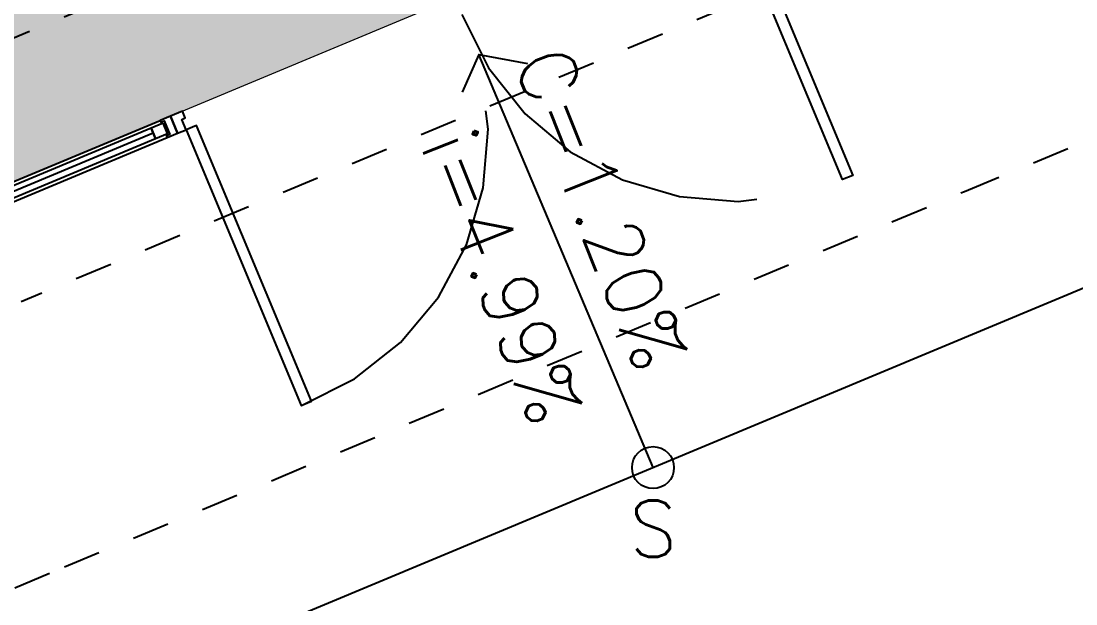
# Model space of a CAD drawing. Header units: metres. Extents: x -154 to 570, y -18 to 184.
# Drawn here: x -50.388 to -47.564, y 5.989 to 7.55 of the extents above; entities that cross this region are included whole.
import ezdxf
from ezdxf.xclip import XClip

# ---------------------------------------------------------------- set-up
doc = ezdxf.new("R2010")
doc.units = ezdxf.units.M
doc.header["$XCLIPFRAME"] = 0
doc.linetypes.add('PUC TORRE A$0$DASHEDX2', pattern=[1.5, 1, -0.5])
doc.linetypes.add('PUC$0$DASHEDX2', pattern=[1.5, 1, -0.5])
for name, color, linetype in [('ARQ-AUX', 7, 'Continuous'), ('PA-NIVEL', 7, 'Continuous'), ('PA-PAISAGISMO', 7, 'Continuous'), ('PUC TORRE A$0$1', 232, 'PUC TORRE A$0$DASHEDX2'), ('PUC$0$ARQ-CAX @ 1', 1, 'Continuous'), ('PUC$0$ARQ-PRJ', 7, 'PUC$0$DASHEDX2')]:
    doc.layers.add(name, color=color, linetype=linetype)
doc.layers.add('PUC$0$ARQ-FORRO', color=9, linetype='Continuous', lineweight=5)
doc.styles.add('Romans', font='romans.shx')

# ---------------------------------------------------------------- blocks, each defined once
blk = doc.blocks.new('A$C23B574F5')
at = {"layer": 'PA-PAISAGISMO', "color": 7}
blk.add_line((-46.7294, 7.175), (-50.6633, 5.5332), dxfattribs=at)
for points in [[(-49.1624, 7.4599), (-49.2072, 7.3591)], [(-48.6964, 6.3541), (-49.1624, 7.4599), (-49.032, 7.4358)]]:
    blk.add_lwpolyline(points, dxfattribs=at)
blk.add_circle((-48.6964, 6.3541), 0.0562, dxfattribs=at)
at = {"layer": 'PA-NIVEL', "char_height": 0.15, "attachment_point": 1, "rotation": 291.5506, "style": 'Romans'}
for s, insert in [('C=1.20%{\\C7; }', (-48.9307, 7.496)), ('i=4.99%{\\C7; }', (-49.1818, 7.2737))]:
    blk.add_mtext_dynamic_manual_height_columns(s, width=2.128037, gutter_width=0, heights=[0.6232], dxfattribs=dict(at, insert=insert))
at = {"layer": 'PA-NIVEL', "insert": (-48.7602, 6.2656, 0), "char_height": 0.15, "attachment_point": 1, "style": 'Romans'}
blk.add_mtext_dynamic_manual_height_columns('S{\\C7; }', width=0.335807, gutter_width=0, heights=[0.0626], dxfattribs=at)
blk = doc.blocks.new('*U1662')
for points in [[(0, -0.17), (0.025, -0.17), (0.025, -0.14), (0.035, -0.14), (0.035, -0.12), (0, -0.12), (0, -0.17)], [(1.65, -0.17), (1.625, -0.17), (1.625, -0.14), (1.615, -0.14), (1.615, -0.12), (1.65, -0.12), (1.65, -0.17)], [(0.025, -0.17), (0.025, -0.97), (0.055, -0.97), (0.055, -0.17)], [(1.625, -0.17), (1.625, -0.9702), (1.595, -0.9702), (1.595, -0.17)]]:
    blk.add_lwpolyline(points, close=True)
at = {"layer": 'PUC$0$ARQ-PRJ'}
for centre, start, end in [((0.0505, -0.1958), 268.1178, 1.9074), ((1.5995, -0.1958), 178.0926, 271.8822)]:
    blk.add_arc(centre, 0.775, start, end, dxfattribs=at)
blk = doc.blocks.new('*U1663')
at = {"color": 0, "linetype": 'ByBlock', "ltscale": 0.5}
for points in [[(0.02, -0.045), (0.02, -0.045), (0.02, -0.045), (0.02, -0.045), (0.02, -0.045), (0.02, -0.045), (0.02, -0.045), (0.02, -0.045), (0.02, -0.045), (0.03, -0.045), (0.03, -0.05), (0, -0.05), (0, 0), (0.03, 0), (0.03, -0.005), (0.02, -0.005), (0.02, -0.045)], [(0.98, -0.045), (0.98, -0.045), (0.98, -0.045), (0.98, -0.045), (0.98, -0.045), (0.98, -0.045), (0.98, -0.045), (0.98, -0.045), (0.98, -0.045), (0.97, -0.045), (0.97, -0.05), (1, -0.05), (1, 0), (0.97, 0), (0.97, -0.005), (0.98, -0.005), (0.98, -0.045)], [(0.025, -0.01), (0.06, -0.01), (0.06, -0.04), (0.025, -0.04)], [(0.975, -0.01), (0.94, -0.01), (0.94, -0.04), (0.975, -0.04)]]:
    blk.add_lwpolyline(points, close=True, dxfattribs=at)
at = {"color": 8, "linetype": 'ByBlock', "ltscale": 0.5}
for points in [[(0.97, 0), (0.03, 0)], [(0.97, -0.05), (0.03, -0.05)]]:
    blk.add_lwpolyline(points, dxfattribs=at)
at = {"color": 7, "linetype": 'ByBlock', "ltscale": 0.5}
blk.add_lwpolyline([(0.94, -0.01), (0.94, -0.04), (0.06, -0.04), (0.06, -0.01)], close=True, dxfattribs=at)
blk.add_lwpolyline([(0.06, -0.025), (0.94, -0.025)], dxfattribs=at)
blk = doc.blocks.new('PUC$0$forro area comum')
at = {"layer": 'PUC$0$ARQ-FORRO'}
h = blk.add_hatch(color=256, dxfattribs=at)
h.dxf.hatch_style = 1
h.paths.add_polyline_path([(14.805, 8.4249), (14.805, 4.9249), (14.595, 4.9249), (14.595, 4.1049), (9.605, 4.1049), (9.605, 4.9249), (9.245, 4.9249), (9.245, 4.1049), (5.555, 4.1049), (5.555, 4.5249), (5.3974, 4.5249), (5.3974, 8.7049), (5.555, 8.7049), (5.555, 9.2849), (9.245, 9.2851), (9.245, 8.4249)])
at = {"layer": 'PUC$0$ARQ-FORRO', "elevation": 0}
blk.add_lwpolyline([(14.805, 8.4249), (14.805, 4.9249), (14.595, 4.9249), (14.595, 4.1049), (9.605, 4.1049), (9.605, 4.9249), (9.245, 4.9249), (9.245, 4.1049), (5.555, 4.1049), (5.555, 4.5249), (5.3974, 4.5249), (5.3974, 8.7049), (5.555, 8.7049), (5.555, 9.2849), (9.245, 9.2851), (9.245, 8.4249)], close=True, dxfattribs=at)
blk = doc.blocks.new('PUC')
at = {"layer": 'PUC$0$ARQ-CAX @ 1', "rotation": 180}
blk.add_blockref('*U1662', (12.9297, 8.3049), dxfattribs=at)
at = {"layer": 'PUC$0$ARQ-CAX @ 1', "xscale": -1, "rotation": 180}
blk.add_blockref('*U1663', (12.9297, 8.4249), dxfattribs=at)
at = {"layer": 'PUC$0$ARQ-FORRO'}
blk.add_blockref('PUC$0$forro area comum', (0, 0), dxfattribs=at)
blk = doc.blocks.new('PUC TORRE A$0$est-lo-08-6sa-r00')
at = {"layer": 'PUC TORRE A$0$1'}
for points in [[(-934.08993, -1264.323709), (-725.527401, -1177.277006)], [(-700.10612, -1238.185991), (-908.668648, -1325.232694)], [(-656.185044, -1295.705144), (-553.749093, -1252.951962)], [(-897.04729, -1396.23262), (-656.185044, -1295.705144)], [(-984.150848, -1432.586598), (-897.04729, -1396.23262)]]:
    blk.add_lwpolyline(points, dxfattribs=at)
blk = doc.blocks.new('PUC TORRE A')
at = {"linetype": 'Continuous', "xscale": 0.01, "yscale": 0.01, "zscale": 0.01, "rotation": 337.346050855639}
blk.add_blockref('PUC TORRE A$0$est-lo-08-6sa-r00', (0, 0), dxfattribs=at)
at = {"rotation": 180}
blk.add_blockref('PUC', (0, 0), dxfattribs=at)

msp = doc.modelspace()

# ---------------------------------------------------------------- block references
at = {"layer": 'ARQ-AUX'}
msp.add_blockref('A$C23B574F5', (0, 0, 0), dxfattribs=at)
ref = msp.add_blockref('PUC TORRE A', (-41.3011, 20.0503), dxfattribs=dict(at, rotation=22.65399974700688))
XClip(ref).set_block_clipping_path([(-39.4887443389, 9.0876903958), (22.5684148774, 6.6865170025), (22.1624403813, -11.147022554), (-39.3438260633, -13.5584077345)])

doc.saveas('drawing.dxf')
